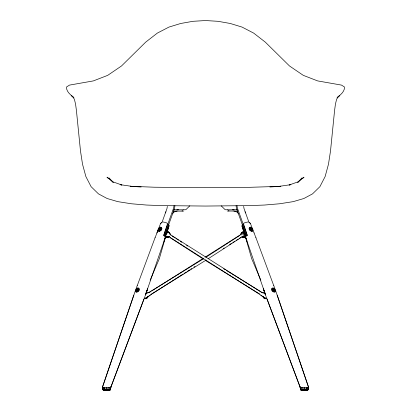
<?xml version="1.0" encoding="UTF-8"?>
<svg xmlns="http://www.w3.org/2000/svg" width="411" height="411" viewBox="0 0 411 411"><rect width="100%" height="100%" fill="white"/><g stroke="black" fill="none" stroke-linecap="round" stroke-linejoin="round"><path stroke-width="0.62" d="M173.062 211.074L182.217 211.126L182.222 209.8L183.784 209.682M244.047 231.634L245.12 234.748M251.969 228.958L252.138 230.062L251.383 230.371L250.453 229.574L250.278 228.47L251.039 228.162L251.969 228.958L252.138 230.062L251.383 230.371L250.453 229.574L250.278 228.47L251.039 228.162L251.969 228.958L251.306 229.436L251.475 230.54M274.456 289.714L274.62 290.818L273.865 291.122L272.935 290.325L272.765 289.221L273.084 288.954L274.034 289.205L274.64 290.228L274.62 290.818L273.865 291.122L273.351 290.834L272.765 289.221L273.521 288.918L274.456 289.714L273.233 290.587L273.253 291.116L272.704 290.238L273.233 290.587M137.767 290.587L137.747 291.116L138.296 290.238L137.767 290.587L136.544 289.714L137.916 288.954L138.235 289.221L138.065 290.325L137.135 291.122L136.38 290.818L136.544 289.714L137.48 288.918L138.235 289.221L138.065 290.325L137.135 291.122L136.38 290.818L136.544 289.714M159.525 230.54L159.694 229.436L160.624 228.639L161.05 228.829M102.509 388.97L102.58 387.383L110.508 387.753L110.22 389.9L109.732 390.342L103.778 390.167L102.601 389.453L102.509 388.97L102.832 389.078M103.146 387.321L103.151 389.258L103.957 389.911L109.311 390.224L110.436 389.207L102.509 388.837L103.063 389.818L104.646 390.131L109.259 390.291L110.297 389.679L102.601 389.32L103.346 389.911L105.956 390.224M104.481 387.321L104.445 389.258L104.928 389.911M106.29 387.383L106.238 389.957M108.155 387.491L108.011 389.423L107.59 390.034M109.665 387.624L109.48 389.551L108.689 390.131M110.23 389.767L110.508 387.753M174.932 205.767L174.521 208.413L164.806 235.513L163.635 235.513M174.033 205.649L173.683 207.812L163.968 234.912L164.806 235.513M167.344 206.353L166.989 208.516L161.985 222.469M169.116 225.649L167.441 231.044M169.111 225.505L167.426 230.879M300.78 389.9L300.559 389.34L300.78 389.9L301.746 390.424L307.223 390.167L307.937 389.952L308.491 388.837L300.564 389.207L300.77 389.767L301.741 390.291L305.044 390.224L305.209 389.679M305.239 389.813L305.065 390.358M300.698 389.813C302.547 391.251 305.455 389.89 307.664 390.044L308.491 388.97L308.42 387.383L300.492 387.753L300.647 389.433M305.044 390.224L307.654 389.911L308.158 388.95M305.137 390.131L307.654 389.911L308.399 389.32L300.703 389.679L301.689 390.224L304.762 389.957L304.71 387.383M147.991 296.521L147.852 297.204L146.003 298.838L144.446 298.278M242.531 224.216L242.536 225.305L246.153 235.996L246.523 236.191L247.273 235.2L243.548 223.913L243.944 223.086L245.66 222.474A2.641 0.843 -19.7 0 1 246.836 222.212M165.474 237.25L159.34 258.642L150.149 280.168M110.22 389.9L110.354 389.433M241.529 233.869L242.156 232.318L243.682 231.866M158.163 230.458L158.399 229.687M102.503 386.972L133.796 295.088M102.509 387.1L135.435 290.52M240.728 234.856L241.396 233.222L242.254 232.611M158.415 229.513L158.261 231.198L159.555 231.208L161.307 230.324L161.955 228.696L161.687 227.874L160.516 227.078L159.802 227.232L158.795 228.65M242.007 237.049L243.954 237.604L244.119 237.111M263.03 296.608L264.011 298.145L265.953 298.705L266.117 298.211M163.979 241.247L165.828 235.714M164.236 240.707L165.638 236.479M145.54 294.636L147.616 288.733M147.344 289.529L164.22 240.543M146.152 293.038L147.318 289.683L146.157 292.945M146.033 293.382L147.631 288.902M135.419 290.705L137.248 285.486M159.031 228.958L158.862 230.062L159.617 230.371L160.547 229.574L160.722 228.47L160.398 228.203L159.031 228.958L158.862 230.062L159.617 230.371L160.131 230.078L160.722 228.47L159.961 228.162L159.031 228.958L159.694 229.436M137.264 285.588L155.075 237.676M143.907 299.141L110.754 387.481L144.194 298.509M155.086 237.784L158.749 228.162M156.92 233.027L160.603 223.409L161.59 222.531M243.954 237.604L245.516 236.114M165.417 212.893L165.952 211.773M147.97 296.608L146.989 298.145L145.047 298.705L144.189 298.093M306.96 389.685L306.37 390.265M159.674 229.965L160.223 229.086M172.738 213.386L174.367 211.835L177.162 211.028M240.599 234.696L241.879 232.724M165.88 234.748L166.953 231.634M240.63 234.45L241.945 232.487M166.311 236.459L165.761 236.69L167.046 237.604L168.993 237.049L169.419 236.453M109.737 390.209L103.063 389.818L103.788 390.034M241.956 232.441L243.297 231.789M337.349 97.597L337.924 96.945L336.578 99.411L335.443 104.091L334.585 110.415L330.516 150.95L328.476 164.22L325.132 176.55L319.892 186.681L312.53 193.874L303.863 198.513L293.187 201.642L279.552 203.779L264.448 205.043L249.282 205.618L205.5 206.055L161.718 205.618L146.552 205.043L131.448 203.779L117.813 201.642L107.137 198.513L98.47 193.874L91.108 186.681L85.868 176.55L82.524 164.22L80.484 150.95L76.415 110.415L75.557 104.091L74.422 99.411L73.076 96.945L73.651 97.597M160.619 223.517L161.605 222.649M109.254 390.424L110.302 389.813M109.804 390.265L103.336 390.044L102.601 389.453L103.161 389.392M297.847 182.402L302.121 177.917L297.811 182.34M189.805 205.824L185.829 209.718L183.928 209.805M243.636 231.275L243.132 231.753L243.302 233.361L244.411 234.892L245.223 235.303M241.689 232.857L242.952 232.328M242.382 232.349L243.646 231.819M338.274 96.785L339.291 95.82L337.066 97.921C340.092 94.864 344.814 91.879 344.48 86.998L341.5 85.098L317.641 80.91L303.292 75.352L289.493 65.971L265.326 42.148L253.654 33.096L242.022 27.075L230.247 23.473L217.984 21.305L205.5 20.55L193.016 21.305L180.753 23.473L168.978 27.075L157.346 33.096L145.674 42.148L121.507 65.971L107.708 75.352L93.359 80.91L69.5 85.098L66.52 86.998C66.186 91.879 70.908 94.864 73.934 97.921L71.709 95.82L72.726 96.785M150.888 294.44L206.101 260.086M150.894 294.641L183.126 274.019M169.291 236.679L167.991 237.738L165.587 236.572M302.619 178.4L304.022 177.177L298.016 181.857L289.113 185.022L290.906 184.657L278.956 186.378L244.591 187.478L192.148 187.606L154.336 187.221L130.2 186.255L141.158 187.015M150.38 294.908L147.107 297.271M150.375 295.098L147.713 297.081M242.346 237.245L243.009 237.738L244.283 236.823M245.413 236.572L243.009 237.738M249.95 228.829L251.039 228.162M236.068 205.767L236.479 208.413L246.194 235.513L247.032 234.912L237.317 207.812L236.967 205.649M272.709 289.498L273.521 288.918M264.011 298.145L265.29 297.23M265.953 298.705L266.811 298.093M240.014 235.272L206.25 257.075M208.249 258.719L241.349 237.327M151.592 291.055L202.823 258.596M204.981 257.229L240.034 235.02M184.205 273.33L186.368 271.964M187.452 271.275L189.615 269.909M190.694 269.22L191.773 268.537M193.935 267.165L195.02 266.482M223.127 248.67L224.211 247.987M229.615 244.56L231.234 243.533M232.857 242.505L234.481 241.478M236.099 240.45L238.262 239.084M239.346 238.395L241.334 237.096M150.719 291.62L149.609 292.236M203.553 258.776L149.563 292.072M304.762 389.957L307.937 389.818L307.212 390.034M147.939 292.766L149.018 292.375M148.433 292.802L149.059 292.534L148.458 292.781M148.417 292.627L149.029 292.37M266.554 298.278L264.997 298.838L263.148 297.204L263.009 296.521M306.354 390.131L306.652 390.024M306.072 389.911L307.454 389.767L307.849 389.258L307.854 387.321M307.443 389.9L307.032 390.044L307.937 389.952L306.303 389.9M164.903 236.864L165.448 236.685M308.086 389.556L308.399 389.453L307.839 389.392M308.096 387.624L308.42 387.516L307.839 387.455M308.075 389.423L308.399 389.32M308.086 387.491L308.42 387.383M241.242 233.802L240.872 233.916A10.306 6.088 -72.5 0 0 240.923 234.666M245.824 235.996L242.259 236.921L241.853 235.976L242.793 236.813M245.141 236.52L243.071 237.003M144.312 297.559L144.985 297.364M183.779 211.007L182.217 211.126M168.767 236.875L169.522 236.674M164.914 236.931L166.398 236.566M168.592 236.572L167.395 236.757L165.15 236.089M108.545 390.316L108.894 390.239M108.561 390.45L108.91 390.373M301.196 390.265L302.296 390.265M103.546 389.957L103.957 389.911M103.161 387.455L102.58 387.516L102.904 387.624M104.697 389.9L103.063 389.952L103.778 390.167M103.546 390.09L103.968 390.044L103.557 389.9M147.57 292.843L146.208 292.858M264.761 292.966L263.4 292.986M269.842 187.015L280.8 186.255L278.956 186.378M147.6 292.971L146.239 292.951M264.797 292.873L263.436 292.853M243.697 231.758L242.444 232.277C242.141 234.059 243.553 235.832 245.331 236.042M234.085 209.8L229.163 209.826M162.746 222.053L163.825 222.043M232.441 209.78L237.322 209.749M227.221 211.007L237.938 211.074M181.837 209.826L176.915 209.8M246.194 235.513L247.365 235.513M173.678 209.749L178.559 209.78M247.175 222.043L248.254 222.053M227.072 209.805L225.171 209.718L221.195 205.824M167.349 231.763L168.597 232.297L168.104 231.804M307.043 389.911L307.454 389.957M132.044 186.378L120.094 184.657L121.887 185.022L112.984 181.857L106.978 177.177L108.381 178.4M108.704 390.265L109.316 390.358M233.838 211.028L236.633 211.835L238.262 213.386M302.106 390.239L302.455 390.316M302.09 390.373L302.439 390.45M168.695 236.71L165.525 235.878M244.54 236.649L245.526 236.89M263.025 292.92L261.93 292.545L262.567 292.817M302.311 390.131L301.263 390.209M227.216 209.682L228.778 209.8L228.783 211.126M261.977 292.385L263.061 292.781M266.015 297.364L266.688 297.559M166.83 231.773L168.854 232.374L169.923 233.946M167.159 231.599L168.746 232.071L169.378 233.623M169.758 233.802L170.128 233.916M102.58 387.383L102.914 387.491M104.63 390.265L104.045 389.685M104.348 390.024L104.646 390.131M244.689 236.459L245.239 236.69M261.987 292.385L262.614 292.663M263.939 297.425L260.625 295.113M261.391 292.252L170.966 235.035L169.029 232.477M261.442 292.087L226.384 270.469M303.41 390.034L302.989 389.423L302.845 387.491M223.682 268.799L225.305 269.801M205.978 260.78L259.624 293.978M169.491 237.039L260.106 294.651M172.168 236.053L175.374 238.123M176.442 238.812L178.58 240.188M180.182 241.226L181.785 242.259M186.594 245.362L187.663 246.055M170.169 237.702L203.286 259.079M250.376 228.639L251.306 229.436M263.251 296.942L260.625 294.923M249.395 222.649L250.381 223.517M249.41 222.531L250.397 223.409L252.236 228.269M168.746 232.611L169.604 233.222L170.133 234.429M145.71 297.23L146.989 298.145M159.961 228.162L160.624 228.639M168.135 236.438L168.993 237.049M137.48 288.918L138.291 289.498M166.717 236.823L167.991 237.738M167.39 231.306L167.904 231.794M168.793 232.328L169.296 232.806M105.935 390.358L105.761 389.813M113.195 182.34L108.879 177.917L113.153 182.402M170.447 234.722L170.991 235.287M300.492 387.753L300.77 389.767M250.777 229.086L251.327 229.965M252.205 228.65L251.198 227.232L250.484 227.078L249.313 227.874L249.045 228.696L249.693 230.324L251.445 231.208L252.739 231.198L252.59 229.513M245.048 211.773L245.583 212.893M260.851 280.184L251.66 258.658L245.526 237.26M252.251 228.162L254.08 233.027M254.09 232.919L255.914 237.784M267.093 299.141L300.246 387.481L266.806 298.509M255.925 237.676L273.736 285.588M273.752 285.486L275.581 290.705M275.565 290.52L308.491 387.1M249.015 222.469L244.011 208.516L243.656 206.353M263.369 288.902L264.967 293.382M264.843 292.945L263.682 289.683L264.848 293.038M246.78 240.543L265.46 294.636M277.204 295.088L308.497 386.972M263.384 288.733L263.657 289.529M241.961 226.132L243.574 230.879M243.559 231.044L241.889 225.505M245.172 235.714L247.021 241.247M245.362 236.479L246.764 240.707M166.881 237.111L167.046 237.604M144.883 298.211L145.047 298.705M252.601 229.687L252.837 230.458M168.469 224.216L168.464 225.305L164.847 235.996L164.477 236.191L163.727 235.2L167.452 223.913L167.056 223.086L165.34 222.474A2.641 0.843 19.7 0 0 164.164 222.212M102.842 388.95L102.914 389.556M105.791 389.679L105.863 390.131M306.519 387.321L306.323 389.767L301.921 390.024L301.52 389.551L301.335 387.624M266.297 296.423A2.435 1.526 54.4 0 1 265.172 293.356M145.828 293.356A2.435 1.531 -54.5 0 1 144.703 296.423M135.702 290.931A2.142 1.351 -54.3 0 1 135.841 290.202M147.215 297.215A1.325 0.837 -54.3 0 1 146.876 297.6M147.236 297.245A1.053 0.668 -54.1 0 1 146.968 297.549M158.173 230.181A2.142 1.351 -54.4 0 1 159.237 228.095M168.957 236.453A1.058 0.668 -54.3 0 1 168.644 236.659M275.159 290.202A2.142 1.351 54.3 0 1 275.298 290.931M264.124 297.6A1.325 0.837 54.3 0 1 263.785 297.215M264.032 297.549A1.053 0.668 54.1 0 1 263.764 297.245M251.763 228.095A2.142 1.351 54.3 0 1 252.827 230.181M245.028 234.809A2.435 1.531 54.4 0 1 243.898 231.742M167.102 231.742A2.435 1.526 -54.4 0 1 165.972 234.809M135.656 291.029L135.841 291.995L136.431 292.17L137.998 291.64L139.303 290.284L139.144 288.584L138.615 287.998L137.32 287.988L136.709 288.537L135.656 291.029M271.856 288.584L271.697 290.284L272.195 291.065L273.86 292.01L275.159 291.995L275.344 291.029L274.291 288.537L272.971 287.828L271.856 288.584M111.458 385.842L110.734 387.614L111.458 385.842M150.616 291.502L150.169 291.753L150.616 291.502M300.266 387.614L299.542 385.842L300.266 387.614M272.067 289.822A2.142 1.351 54.4 0 0 274.872 291.81A2.142 1.351 54.4 0 0 274.014 288.522A2.142 1.351 54.4 0 0 272.067 289.822M137.063 291.902A2.142 1.351 -54.4 0 0 138.908 288.712A2.142 1.351 -54.4 0 0 136.072 289.539A2.142 1.351 -54.4 0 0 137.063 291.902M249.58 229.066A2.142 1.351 54.4 0 0 252.39 231.054A2.142 1.351 54.4 0 0 251.532 227.771A2.142 1.351 54.4 0 0 249.58 229.066M159.55 231.146A2.142 1.351 -54.4 0 0 161.395 227.961A2.142 1.351 -54.4 0 0 158.559 228.788A2.142 1.351 -54.4 0 0 159.55 231.146"/></g></svg>
